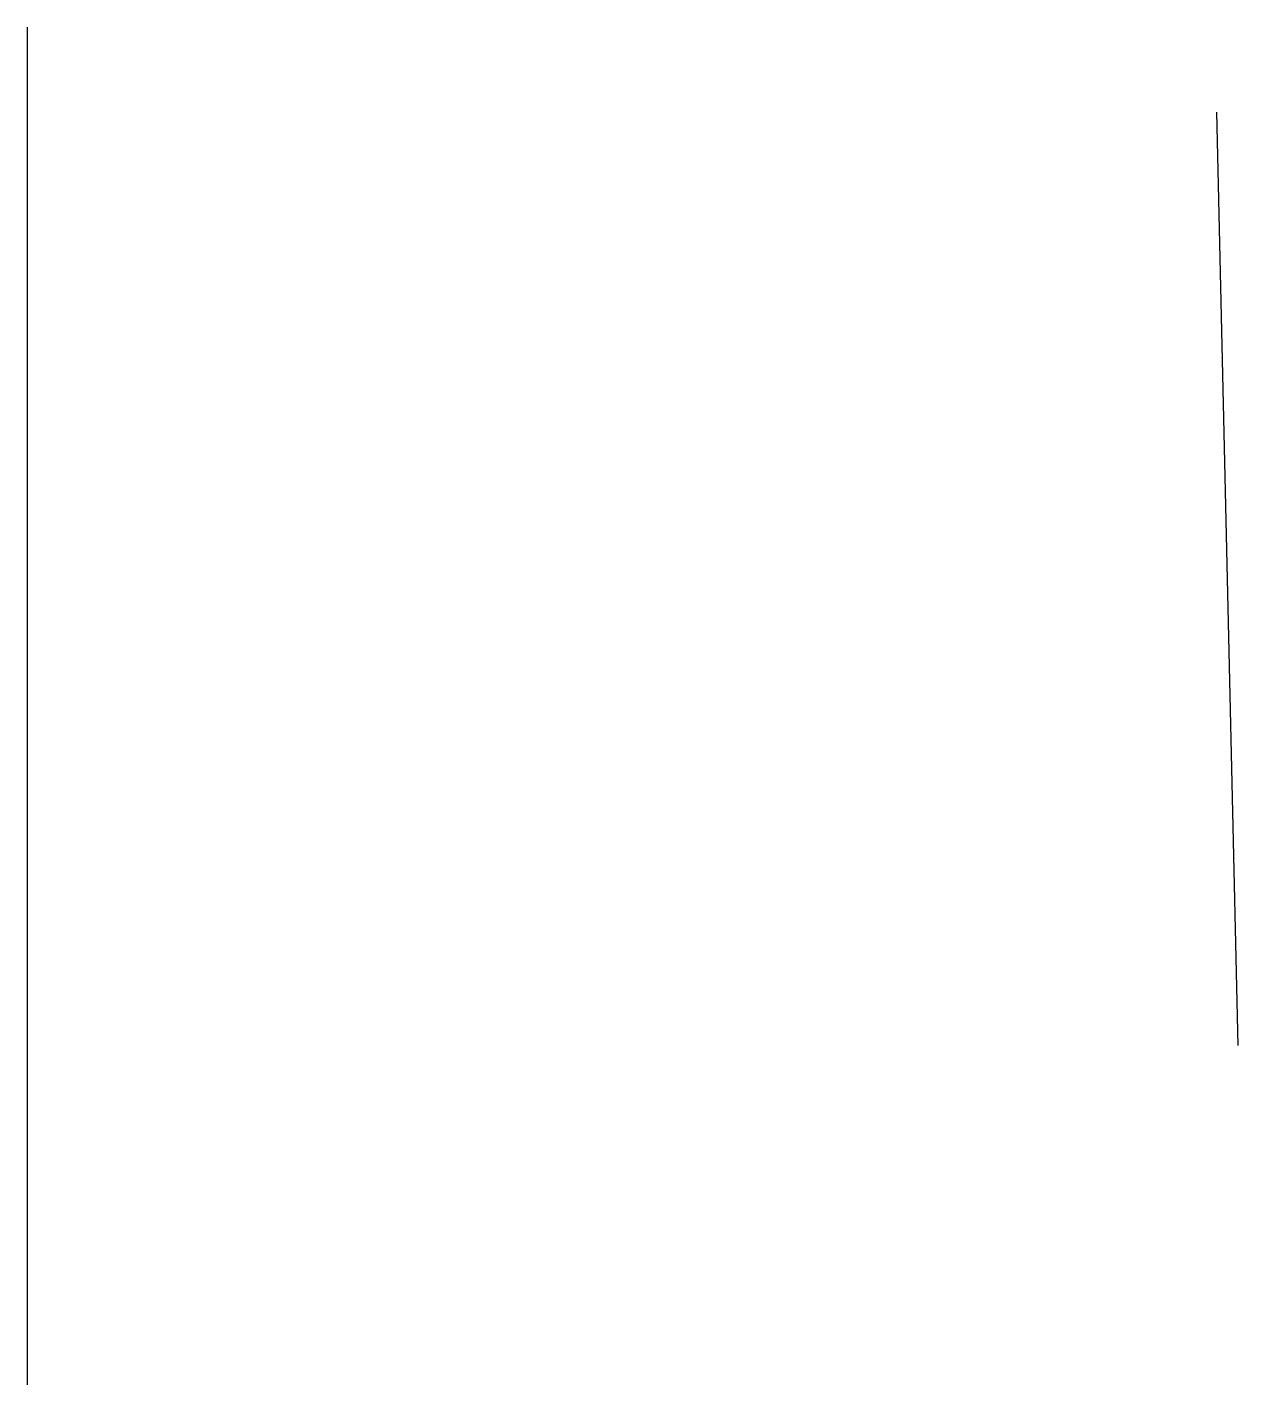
# Model space of a CAD drawing. Header units: millimetres. Extents: x -49369 to 93282, y -102423 to 57577.
import ezdxf

# ---------------------------------------------------------------- set-up
doc = ezdxf.new("R2010")
doc.units = ezdxf.units.MM
doc.layers.get('0').update_dxf_attribs({"true_color": 0xdfdfdf})

msp = doc.modelspace()

# ---------------------------------------------------------------- linework, layer by layer
for p, q in [((-49369, 57577, 750), (-49369, -102423, 750)), ((90765, 47577, 750), (93282, -62423, 750))]:
    msp.add_line(p, q)

doc.saveas('drawing.dxf')
